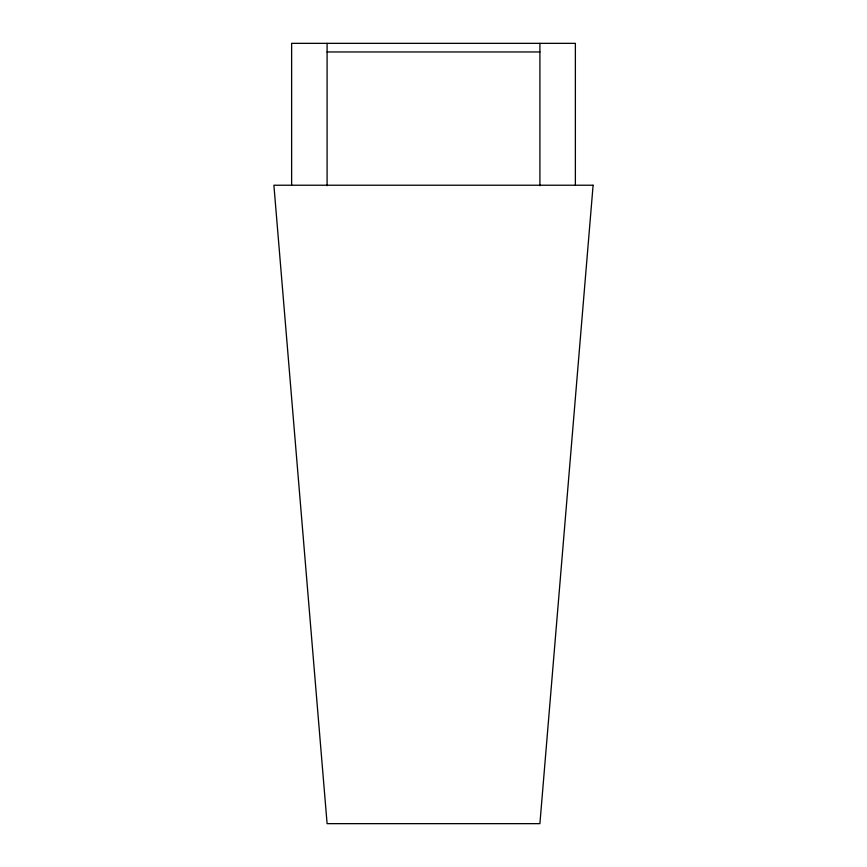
<?xml version="1.0" encoding="UTF-8"?>
<svg xmlns="http://www.w3.org/2000/svg" width="867" height="867" viewBox="0 0 867 867"><rect width="100%" height="100%" fill="white"/><g stroke="black" fill="none" stroke-linecap="round" stroke-linejoin="round"><path stroke-width="1.3" d="M327.097 51.955L539.903 51.955M575.374 185.224L575.374 43.35L291.626 43.35L291.626 185.224M539.903 43.35L539.903 185.722M327.097 43.35L327.097 185.722M593.104 185.224L539.903 823.65L327.097 823.65L273.896 185.224L593.104 185.224"/></g></svg>
